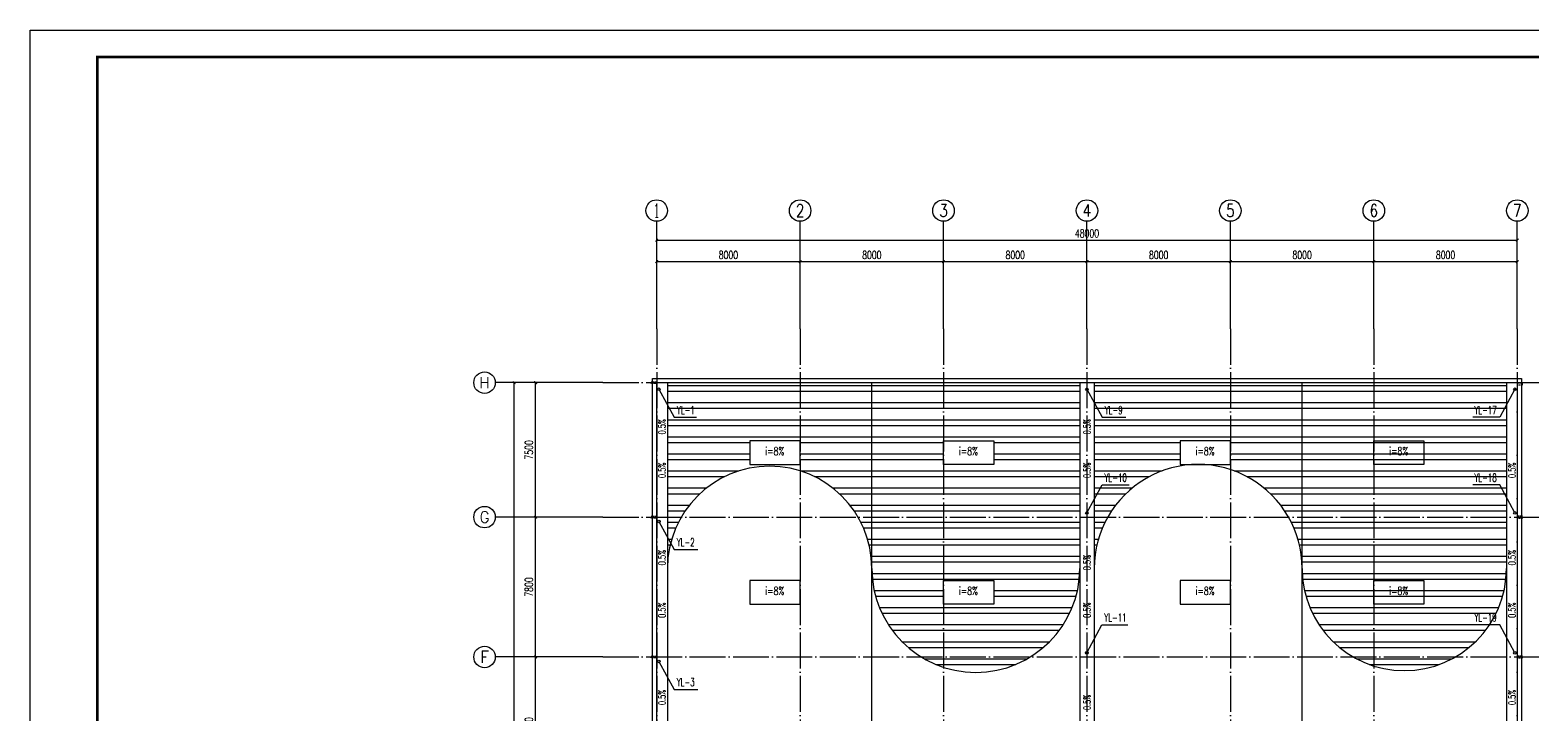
# Model space of a CAD drawing. Header units: millimetres. Extents: x 3804182 to 7463862, y 18008854 to 19247705.
# Drawn here: x 4682022 to 4765847, y 18780483 to 18818687 of the extents above; entities that cross this region are included whole.
import ezdxf
from ezdxf.enums import TextEntityAlignment as Align

# ---------------------------------------------------------------- set-up
doc = ezdxf.new("R2010")
doc.units = ezdxf.units.MM
doc.header["$LTSCALE"] = 1000
doc.header["$MEASUREMENT"] = 0
doc.linetypes.add('DASH', pattern=[0.35, 0.25, -0.1])
doc.linetypes.add('DOTE', pattern=[2.42, 2, -0.2, 0.02, -0.2])
doc.layers.get('Defpoints').update_dxf_attribs({"color": 1})
for name, color, linetype in [('AXIS_TEXT', 7, 'Continuous'), ('AXIS_外部', 171, 'Continuous'), ('DIM_SYMB', 165, 'Continuous'), ('DIM_雨水', 3, 'Continuous'), ('DOTE', 250, 'DOTE'), ('GROUND', 150, 'Continuous'), ('PUB_DIM', 161, 'Continuous'), ('PUB_TEXT', 7, 'Continuous'), ('TK', 4, 'Continuous'), ('TWT_TEXT', 7, 'Continuous'), ('VPIPE-雨水', 4, 'Continuous'), ('填充', 8, 'Continuous')]:
    doc.layers.add(name, color=color, linetype=linetype)
doc.styles.add('_TCH_AXIS', font='COMPLEX', dxfattribs={"bigfont": 'GBCBIG'})
doc.styles.add('_TCH_DIM', font='SIMPLEX', dxfattribs={"bigfont": 'GBCBIG'})
doc.styles.add('_TCH_DIM_T3', font='SIMPLEX', dxfattribs={"width": 0.705882, "bigfont": 'GBCBIG'})
doc.styles.add('_TWT_SERIAL', font='COMPLEX', dxfattribs={"width": 0.8, "height": 3, "bigfont": 'HZTXT'})
doc.styles.add('COMPLEX', font='COMPLEX')
doc.dimstyles.new('_TCH_ARCH&&150', dxfattribs={"dimtxt": 446.25, "dimasz": 150, "dimexe": 375, "dimexo": 450, "dimgap": 150, "dimtad": 1, "dimdec": 0, "dimzin": 0, "dimdsep": 46, "dimtxsty": '_TCH_DIM_T3', "dimblk": 'ARCHTICK', "dimcen": 0.09, "dimclrt": 7, "dimazin": 2, "dimtfac": 1, "dimtdec": 0, "dimtix": 1, "dimtmove": 2, "dimatfit": 3, "dimfxl": 0, "dimtolj": 1, "dimtzin": 0, "dimarcsym": 0})
pattern_1 = [(180, (0, 0), (-6e-14, -952.5), []), (180, (-317.5, 317.5), (-6e-14, -952.5), [])]

# ---------------------------------------------------------------- blocks, each defined once
blk = doc.blocks.new('GeYuanFrame_73458841', base_point=(20.09, 4.53))
at = {"layer": 'TK'}
blk.add_lwpolyline([(20.09, 4.53), (20.09, 598.53), (861.09, 598.53), (861.09, 4.53)], close=True, dxfattribs=at)
at = {"layer": 'TK', "const_width": 1}
blk.add_lwpolyline([(45.09, 588.53), (851.09, 588.53), (851.09, 14.53), (45.09, 14.53)], close=True, dxfattribs=at)
blk = doc.blocks.new('_ArchTick')
at = {"color": 0, "linetype": 'ByBlock', "const_width": 0.4}
blk.add_lwpolyline([(-0.5, -0.5), (0.5, 0.5)], dxfattribs=at)
blk = doc.blocks.new('*D83')
at = {"layer": 'AXIS_外部', "color": 0, "lineweight": -2}
for p, q in [((4716972, 18802468), (4716972, 18806143)), ((4724972, 18802468), (4724972, 18806143)), ((4716972, 18805768), (4724972, 18805768))]:
    blk.add_line(p, q, dxfattribs=at)
at = {"layer": 'Defpoints', "color": 0}
for p in [(4724972, 18805768), (4716972, 18802018), (4724972, 18802018)]:
    blk.add_point(p, dxfattribs=at)
at = {"layer": 'AXIS_外部', "color": 0, "lineweight": -2, "xscale": 150, "yscale": 150, "zscale": 150, "rotation": 180}
blk.add_blockref('_ArchTick', (4716972, 18805768), dxfattribs=at)
at = {"layer": 'AXIS_外部', "color": 0, "lineweight": -2, "xscale": 150, "yscale": 150, "zscale": 150}
blk.add_blockref('_ArchTick', (4724972, 18805768), dxfattribs=at)
at = {"layer": 'AXIS_外部', "color": 7, "insert": (4720972, 18806141), "char_height": 446.2, "attachment_point": 5, "style": '_TCH_DIM_T3'}
blk.add_mtext('\\A1;8000', dxfattribs=at)
blk = doc.blocks.new('*D84')
at = {"layer": 'AXIS_外部', "color": 0, "lineweight": -2}
for p, q in [((4724972, 18802468), (4724972, 18806143)), ((4732972, 18802468), (4732972, 18806143)), ((4724972, 18805768), (4732972, 18805768))]:
    blk.add_line(p, q, dxfattribs=at)
at = {"layer": 'Defpoints', "color": 0}
for p in [(4732972, 18805768), (4724972, 18802018), (4732972, 18802018)]:
    blk.add_point(p, dxfattribs=at)
at = {"layer": 'AXIS_外部', "color": 0, "lineweight": -2, "xscale": 150, "yscale": 150, "zscale": 150, "rotation": 180}
blk.add_blockref('_ArchTick', (4724972, 18805768), dxfattribs=at)
at = {"layer": 'AXIS_外部', "color": 0, "lineweight": -2, "xscale": 150, "yscale": 150, "zscale": 150}
blk.add_blockref('_ArchTick', (4732972, 18805768), dxfattribs=at)
at = {"layer": 'AXIS_外部', "color": 7, "insert": (4728972, 18806141), "char_height": 446.2, "attachment_point": 5, "style": '_TCH_DIM_T3'}
blk.add_mtext('\\A1;8000', dxfattribs=at)
blk = doc.blocks.new('*D85')
at = {"layer": 'AXIS_外部', "color": 0, "lineweight": -2}
for p, q in [((4732972, 18802468), (4732972, 18806143)), ((4740972, 18802468), (4740972, 18806143)), ((4732972, 18805768), (4740972, 18805768))]:
    blk.add_line(p, q, dxfattribs=at)
at = {"layer": 'Defpoints', "color": 0}
for p in [(4740972, 18805768), (4732972, 18802018), (4740972, 18802018)]:
    blk.add_point(p, dxfattribs=at)
at = {"layer": 'AXIS_外部', "color": 0, "lineweight": -2, "xscale": 150, "yscale": 150, "zscale": 150, "rotation": 180}
blk.add_blockref('_ArchTick', (4732972, 18805768), dxfattribs=at)
at = {"layer": 'AXIS_外部', "color": 0, "lineweight": -2, "xscale": 150, "yscale": 150, "zscale": 150}
blk.add_blockref('_ArchTick', (4740972, 18805768), dxfattribs=at)
at = {"layer": 'AXIS_外部', "color": 7, "insert": (4736972, 18806141), "char_height": 446.2, "attachment_point": 5, "style": '_TCH_DIM_T3'}
blk.add_mtext('\\A1;8000', dxfattribs=at)
blk = doc.blocks.new('*D86')
at = {"layer": 'AXIS_外部', "color": 0, "lineweight": -2}
for p, q in [((4740972, 18802468), (4740972, 18806143)), ((4748972, 18802468), (4748972, 18806143)), ((4740972, 18805768), (4748972, 18805768))]:
    blk.add_line(p, q, dxfattribs=at)
at = {"layer": 'Defpoints', "color": 0}
for p in [(4748972, 18805768), (4740972, 18802018), (4748972, 18802018)]:
    blk.add_point(p, dxfattribs=at)
at = {"layer": 'AXIS_外部', "color": 0, "lineweight": -2, "xscale": 150, "yscale": 150, "zscale": 150, "rotation": 180}
blk.add_blockref('_ArchTick', (4740972, 18805768), dxfattribs=at)
at = {"layer": 'AXIS_外部', "color": 0, "lineweight": -2, "xscale": 150, "yscale": 150, "zscale": 150}
blk.add_blockref('_ArchTick', (4748972, 18805768), dxfattribs=at)
at = {"layer": 'AXIS_外部', "color": 7, "insert": (4744972, 18806141), "char_height": 446.2, "attachment_point": 5, "style": '_TCH_DIM_T3'}
blk.add_mtext('\\A1;8000', dxfattribs=at)
blk = doc.blocks.new('*D87')
at = {"layer": 'AXIS_外部', "color": 0, "lineweight": -2}
for p, q in [((4748972, 18802468), (4748972, 18806143)), ((4756972, 18802468), (4756972, 18806143)), ((4748972, 18805768), (4756972, 18805768))]:
    blk.add_line(p, q, dxfattribs=at)
at = {"layer": 'Defpoints', "color": 0}
for p in [(4756972, 18805768), (4748972, 18802018), (4756972, 18802018)]:
    blk.add_point(p, dxfattribs=at)
at = {"layer": 'AXIS_外部', "color": 0, "lineweight": -2, "xscale": 150, "yscale": 150, "zscale": 150, "rotation": 180}
blk.add_blockref('_ArchTick', (4748972, 18805768), dxfattribs=at)
at = {"layer": 'AXIS_外部', "color": 0, "lineweight": -2, "xscale": 150, "yscale": 150, "zscale": 150}
blk.add_blockref('_ArchTick', (4756972, 18805768), dxfattribs=at)
at = {"layer": 'AXIS_外部', "color": 7, "insert": (4752972, 18806141), "char_height": 446.2, "attachment_point": 5, "style": '_TCH_DIM_T3'}
blk.add_mtext('\\A1;8000', dxfattribs=at)
blk = doc.blocks.new('*D88')
at = {"layer": 'AXIS_外部', "color": 0, "lineweight": -2}
for p, q in [((4756972, 18802468), (4756972, 18806143)), ((4764972, 18802468), (4764972, 18806143)), ((4756972, 18805768), (4764972, 18805768))]:
    blk.add_line(p, q, dxfattribs=at)
at = {"layer": 'Defpoints', "color": 0}
for p in [(4764972, 18805768), (4756972, 18802018), (4764972, 18802018)]:
    blk.add_point(p, dxfattribs=at)
at = {"layer": 'AXIS_外部', "color": 0, "lineweight": -2, "xscale": 150, "yscale": 150, "zscale": 150, "rotation": 180}
blk.add_blockref('_ArchTick', (4756972, 18805768), dxfattribs=at)
at = {"layer": 'AXIS_外部', "color": 0, "lineweight": -2, "xscale": 150, "yscale": 150, "zscale": 150}
blk.add_blockref('_ArchTick', (4764972, 18805768), dxfattribs=at)
at = {"layer": 'AXIS_外部', "color": 7, "insert": (4760972, 18806141), "char_height": 446.2, "attachment_point": 5, "style": '_TCH_DIM_T3'}
blk.add_mtext('\\A1;8000', dxfattribs=at)
blk = doc.blocks.new('*D89')
at = {"layer": 'AXIS_外部', "color": 0, "lineweight": -2}
for p, q in [((4716972, 18802468), (4716972, 18807343)), ((4764972, 18802468), (4764972, 18807343)), ((4716972, 18806968), (4764972, 18806968))]:
    blk.add_line(p, q, dxfattribs=at)
at = {"layer": 'Defpoints', "color": 0}
for p in [(4764972, 18806968), (4716972, 18802018), (4764972, 18802018)]:
    blk.add_point(p, dxfattribs=at)
at = {"layer": 'AXIS_外部', "color": 0, "lineweight": -2, "xscale": 150, "yscale": 150, "zscale": 150, "rotation": 180}
blk.add_blockref('_ArchTick', (4716972, 18806968), dxfattribs=at)
at = {"layer": 'AXIS_外部', "color": 0, "lineweight": -2, "xscale": 150, "yscale": 150, "zscale": 150}
blk.add_blockref('_ArchTick', (4764972, 18806968), dxfattribs=at)
at = {"layer": 'AXIS_外部', "color": 7, "insert": (4740972, 18807341), "char_height": 446.2, "attachment_point": 5, "style": '_TCH_DIM_T3'}
blk.add_mtext('\\A1;48000', dxfattribs=at)
blk = doc.blocks.new('*D109')
at = {"layer": 'AXIS_外部', "color": 0, "lineweight": -2}
for p, q in [((4713522, 18783718), (4709847, 18783718)), ((4710222, 18775918), (4710222, 18783718)), ((4713522, 18775918), (4709847, 18775918))]:
    blk.add_line(p, q, dxfattribs=at)
at = {"layer": 'Defpoints', "color": 0}
for p in [(4710222, 18783718), (4713972, 18783718), (4713972, 18775918)]:
    blk.add_point(p, dxfattribs=at)
at = {"layer": 'AXIS_外部', "color": 0, "lineweight": -2, "xscale": 150, "yscale": 150, "zscale": 150}
for p, rotation in [((4710222, 18783718), 90), ((4710222, 18775918), 270)]:
    blk.add_blockref('_ArchTick', p, dxfattribs=dict(at, rotation=rotation))
at = {"layer": 'AXIS_外部', "color": 7, "insert": (4709848, 18779818), "char_height": 446.2, "attachment_point": 5, "rotation": 90, "style": '_TCH_DIM_T3'}
blk.add_mtext('\\A1;7800', dxfattribs=at)
blk = doc.blocks.new('*D110')
at = {"layer": 'AXIS_外部', "color": 0, "lineweight": -2}
for p, q in [((4713522, 18791518), (4709847, 18791518)), ((4710222, 18783718), (4710222, 18791518)), ((4713522, 18783718), (4709847, 18783718))]:
    blk.add_line(p, q, dxfattribs=at)
at = {"layer": 'Defpoints', "color": 0}
for p in [(4710222, 18791518), (4713972, 18791518), (4713972, 18783718)]:
    blk.add_point(p, dxfattribs=at)
at = {"layer": 'AXIS_外部', "color": 0, "lineweight": -2, "xscale": 150, "yscale": 150, "zscale": 150}
for p, rotation in [((4710222, 18791518), 90), ((4710222, 18783718), 270)]:
    blk.add_blockref('_ArchTick', p, dxfattribs=dict(at, rotation=rotation))
at = {"layer": 'AXIS_外部', "color": 7, "insert": (4709848, 18787618), "char_height": 446.2, "attachment_point": 5, "rotation": 90, "style": '_TCH_DIM_T3'}
blk.add_mtext('\\A1;7800', dxfattribs=at)
blk = doc.blocks.new('*D111')
at = {"layer": 'AXIS_外部', "color": 0, "lineweight": -2}
for p, q in [((4713522, 18799018), (4709847, 18799018)), ((4710222, 18791518), (4710222, 18799018)), ((4713522, 18791518), (4709847, 18791518))]:
    blk.add_line(p, q, dxfattribs=at)
at = {"layer": 'Defpoints', "color": 0}
for p in [(4710222, 18799018), (4713972, 18799018), (4713972, 18791518)]:
    blk.add_point(p, dxfattribs=at)
at = {"layer": 'AXIS_外部', "color": 0, "lineweight": -2, "xscale": 150, "yscale": 150, "zscale": 150}
for p, rotation in [((4710222, 18799018), 90), ((4710222, 18791518), 270)]:
    blk.add_blockref('_ArchTick', p, dxfattribs=dict(at, rotation=rotation))
at = {"layer": 'AXIS_外部', "color": 7, "insert": (4709848, 18795268), "char_height": 446.2, "attachment_point": 5, "rotation": 90, "style": '_TCH_DIM_T3'}
blk.add_mtext('\\A1;7500', dxfattribs=at)
blk = doc.blocks.new('*D112')
at = {"layer": 'AXIS_外部', "color": 0, "lineweight": -2}
for p, q in [((4713522, 18799018), (4708647, 18799018)), ((4709022, 18745018), (4709022, 18799018)), ((4713522, 18745018), (4708647, 18745018))]:
    blk.add_line(p, q, dxfattribs=at)
at = {"layer": 'Defpoints', "color": 0}
for p in [(4709022, 18799018), (4713972, 18799018), (4713972, 18745018)]:
    blk.add_point(p, dxfattribs=at)
at = {"layer": 'AXIS_外部', "color": 0, "lineweight": -2, "xscale": 150, "yscale": 150, "zscale": 150}
for p, rotation in [((4709022, 18799018), 90), ((4709022, 18745018), 270)]:
    blk.add_blockref('_ArchTick', p, dxfattribs=dict(at, rotation=rotation))
at = {"layer": 'AXIS_外部', "color": 7, "insert": (4708648, 18772018), "char_height": 446.2, "attachment_point": 5, "rotation": 90, "style": '_TCH_DIM_T3'}
blk.add_mtext('\\A1;54000', dxfattribs=at)
blk = doc.blocks.new('_AXISO')
blk.add_circle((0, 0), 0.5)
at = {"layer": 'AXIS_TEXT', "style": 'COMPLEX', "width": 1.041667}
blk.add_attdef('A', text='', height=0.56, dxfattribs=at).set_placement((-0.25, -0.28), (0.25, -0.28), align=Align.FIT)

msp = doc.modelspace()

# ---------------------------------------------------------------- hatches: boundary and pattern name
at = {"layer": '填充'}
h = msp.add_hatch(dxfattribs=at)
h.set_pattern_fill('ANSI32', color=251, scale=200, angle=135, style=0)
h.set_pattern_definition(pattern_1)
h.paths.add_polyline_path([(4740571.6, 18799018), (4728971.6, 18799018), (4728971.6, 18788656.1, 1), (4740571.6, 18788656.1)])
h.paths.add_polyline_path([(4735769.3, 18794455.5), (4732971.6, 18794455.5), (4732971.6, 18795780.5), (4735769.3, 18795780.5)], flags=16)
h.paths.add_polyline_path([(4735769.3, 18787980.5), (4735769.3, 18786655.5), (4732971.6, 18786655.5), (4732971.6, 18787980.5)], flags=16)
h.paths.add_polyline_path([(4728971.6, 18799018), (4717571.6, 18799018), (4717571.6, 18788656.1, -1), (4728971.6, 18788656.1)])
h.paths.add_polyline_path([(4724971.6, 18794455.5), (4722173.9, 18794455.5), (4722173.9, 18795780.5), (4724971.6, 18795780.5)], flags=16)
h = msp.add_hatch(dxfattribs=at)
h.set_pattern_fill('ANSI32', color=251, scale=200, angle=135, style=0)
h.set_pattern_definition(pattern_1)
h.paths.add_polyline_path([(4752971.6, 18799018), (4748971.6, 18799018), (4748971.6, 18794169.7, -0.1869345), (4752216.3, 18791518), (4752971.6, 18791518)])
h.paths.add_polyline_path([(4748971.6, 18799018), (4741371.6, 18799018), (4741371.6, 18791518), (4742126.8, 18791518, -0.2661909), (4747089.6, 18794455.5), (4746173.9, 18794455.5), (4746173.9, 18795780.5), (4748971.6, 18795780.5)])
h.paths.add_polyline_path([(4742126.8, 18791518), (4741371.6, 18791518), (4741371.6, 18788656.1, -0.1297291)])
h.paths.add_polyline_path([(4752971.6, 18791518), (4752216.3, 18791518, -0.0110166), (4752337.5, 18791293), (4752971.6, 18791293)])
h.paths.add_polyline_path([(4756971.6, 18787980.5), (4759769.3, 18787980.5), (4759769.3, 18786655.5), (4756971.6, 18786655.5)])
h.paths.add_polyline_path([(4756971.6, 18794455.5), (4756971.6, 18795780.5), (4759769.3, 18795780.5), (4759769.3, 18794455.5)])
h.paths.add_polyline_path([(4757718.3, 18794865.2), (4759021.4, 18794865.2), (4759021.4, 18795534.5), (4757718.3, 18795534.5)], flags=24)
h.paths.add_polyline_path([(4757718.3, 18787065.2), (4759021.4, 18787065.2), (4759021.4, 18787734.5), (4757718.3, 18787734.5)], flags=24)
h.paths.add_polyline_path([(4749305, 18785212), (4750638.1, 18785212), (4750638.1, 18785881.3), (4749305, 18785881.3)], flags=9)
h.paths.add_polyline_path([(4752305, 18785212), (4753638.1, 18785212), (4753638.1, 18785881.3), (4752305, 18785881.3)], flags=9)
h.paths.add_polyline_path([(4755305, 18785212), (4756638.1, 18785212), (4756638.1, 18785881.3), (4755305, 18785881.3)], flags=9)
h = msp.add_hatch(dxfattribs=at)
h.set_pattern_fill('ANSI32', color=251, scale=200, angle=135, style=0)
h.set_pattern_definition(pattern_1)
h.paths.add_polyline_path([(4764371.6, 18799018), (4752971.6, 18799018), (4752971.6, 18788656.1, 0.2470597), (4755443.9, 18783958), (4756971.6, 18783958), (4756971.6, 18783718), (4755824.6, 18783718, 0.5771449), (4764371.6, 18788656.1)])
h.paths.add_polyline_path([(4759769.3, 18787980.5), (4759769.3, 18786655.5), (4756971.6, 18786655.5), (4756971.6, 18787980.5)], flags=16)
h.paths.add_polyline_path([(4759769.3, 18794455.5), (4756971.6, 18794455.5), (4756971.6, 18795780.5), (4759769.3, 18795780.5)], flags=16)
h.paths.add_polyline_path([(4755305, 18785212), (4756638.1, 18785212), (4756638.1, 18785881.3), (4755305, 18785881.3)], flags=24)
h = msp.add_hatch(dxfattribs=at)
h.set_pattern_fill('ANSI32', color=251, scale=200, angle=135, style=0)
h.set_pattern_definition(pattern_1)
h.paths.add_polyline_path([(4752971.6, 18791293), (4752337.5, 18791293, -0.1185431), (4752971.6, 18788656.1)])

# ---------------------------------------------------------------- linework, layer by layer
at = {"linetype": 'DASH', "ltscale": 0.3}
for points in [[(4716971.6, 18799068), (4716971.6, 18798968), (4716671.6, 18798968), (4716671.6, 18799068)], [(4764971.6, 18798995.4), (4764971.6, 18798895.4), (4765271.6, 18798895.4), (4765271.6, 18798995.4)], [(4716971.6, 18791568), (4716971.6, 18791468), (4716671.6, 18791468), (4716671.6, 18791568)], [(4764971.6, 18791568), (4764971.6, 18791468), (4765271.6, 18791468), (4765271.6, 18791568)], [(4716971.6, 18783768), (4716971.6, 18783668), (4716671.6, 18783668), (4716671.6, 18783768)], [(4764971.6, 18783768), (4764971.6, 18783668), (4765271.6, 18783668), (4765271.6, 18783768)]]:
    msp.add_lwpolyline(points, close=True, dxfattribs=at)
for points in [[(4722173.9, 18794455.5), (4724971.6, 18794455.5), (4724971.6, 18795780.5), (4722173.9, 18795780.5)], [(4735769.3, 18794455.5), (4732971.6, 18794455.5), (4732971.6, 18795780.5), (4735769.3, 18795780.5)], [(4746173.9, 18794455.5), (4748971.6, 18794455.5), (4748971.6, 18795780.5), (4746173.9, 18795780.5)], [(4759769.3, 18794455.5), (4756971.6, 18794455.5), (4756971.6, 18795780.5), (4759769.3, 18795780.5)], [(4722173.9, 18786655.5), (4724971.6, 18786655.5), (4724971.6, 18787980.5), (4722173.9, 18787980.5)], [(4735769.3, 18786655.5), (4732971.6, 18786655.5), (4732971.6, 18787980.5), (4735769.3, 18787980.5)], [(4746173.9, 18786655.5), (4748971.6, 18786655.5), (4748971.6, 18787980.5), (4746173.9, 18787980.5)], [(4759769.3, 18786655.5), (4756971.6, 18786655.5), (4756971.6, 18787980.5), (4759769.3, 18787980.5)]]:
    msp.add_lwpolyline(points, close=True)
at = {"layer": 'AXIS_外部'}
for p, q in [((4716971.6, 18802018), (4716971.6, 18808018)), ((4724971.6, 18802018), (4724971.6, 18808018)), ((4732971.6, 18802018), (4732971.6, 18808018)), ((4740971.6, 18802018), (4740971.6, 18808018)), ((4748971.6, 18802018), (4748971.6, 18808018)), ((4756971.6, 18802018), (4756971.6, 18808018)), ((4764971.6, 18802018), (4764971.6, 18808018)), ((4713971.6, 18799018), (4707971.6, 18799018)), ((4728971.6, 18745018), (4728971.6, 18799018)), ((4752971.6, 18745018), (4752971.6, 18799018)), ((4713971.6, 18791518), (4707971.6, 18791518)), ((4713971.6, 18783718), (4707971.6, 18783718))]:
    msp.add_line(p, q, dxfattribs=at)
for centre, radius, start, end in [((4747171.6, 18788656.1), 5800, 0.00021, 180.00021), ((4723271.6, 18788656.1), 5700, 360, 180), ((4734771.6, 18788656.1), 5800, 180, 360), ((4758671.6, 18788656.1), 5700, 180, 0)]:
    msp.add_arc(centre, radius, start, end, dxfattribs=at)
at = {"layer": 'DIM_SYMB'}
for points in [[(4724272.2, 18794871.7, 0, 0, 0), (4723324.5, 18794871.7, 120, 0, 0), (4722874.5, 18794871.7, 0, 0, 0)], [(4733671, 18794871.7, 0, 0, 0), (4734618.7, 18794871.7, 120, 0, 0), (4735068.7, 18794871.7, 0, 0, 0)], [(4748272.2, 18794871.7, 0, 0, 0), (4747324.5, 18794871.7, 120, 0, 0), (4746874.5, 18794871.7, 0, 0, 0)], [(4757671, 18794871.7, 0, 0, 0), (4758618.7, 18794871.7, 120, 0, 0), (4759068.7, 18794871.7, 0, 0, 0)], [(4724272.2, 18787071.7, 0, 0, 0), (4723324.5, 18787071.7, 120, 0, 0), (4722874.5, 18787071.7, 0, 0, 0)], [(4733671, 18787071.7, 0, 0, 0), (4734618.7, 18787071.7, 120, 0, 0), (4735068.7, 18787071.7, 0, 0, 0)], [(4748272.2, 18787071.7, 0, 0, 0), (4747324.5, 18787071.7, 120, 0, 0), (4746874.5, 18787071.7, 0, 0, 0)], [(4757671, 18787071.7, 0, 0, 0), (4758618.7, 18787071.7, 120, 0, 0), (4759068.7, 18787071.7, 0, 0, 0)]]:
    msp.add_lwpolyline(points, format="xyseb", dxfattribs=at)
at = {"layer": 'DIM_雨水'}
for p, q in [((4717098.8, 18798648), (4717943.2, 18797084.3)), ((4740971.6, 18798648), (4741816, 18797084.3)), ((4764844.4, 18798648), (4763999.9, 18797084.3)), ((4717943.2, 18797084.3), (4719201, 18797084.3)), ((4741816, 18797084.3), (4743135.3, 18797084.3)), ((4763999.9, 18797084.3), (4762490.4, 18797084.3)), ((4740971.6, 18791749.4), (4741816, 18793313.2)), ((4741816, 18793313.2), (4743325.6, 18793313.2)), ((4763999.9, 18793313.2), (4762490.4, 18793313.2)), ((4764844.4, 18791749.4), (4763999.9, 18793313.2)), ((4717098.8, 18791273), (4717943.2, 18789709.3)), ((4717943.2, 18789709.3), (4719262.6, 18789709.3)), ((4740959.6, 18783944.4), (4741804, 18785508.2)), ((4741804, 18785508.2), (4743249.3, 18785508.2)), ((4763999.9, 18785513.2), (4762490.4, 18785513.2)), ((4764844.4, 18783949.4), (4763999.9, 18785513.2)), ((4717098.8, 18783473), (4717943.2, 18781909.3)), ((4717943.2, 18781909.3), (4719262.6, 18781909.3))]:
    msp.add_line(p, q, dxfattribs=at)
at = {"layer": 'DOTE'}
for p, q in [((4716971.6, 18802018), (4716971.6, 18742018)), ((4724971.6, 18802018), (4724971.6, 18742018)), ((4732971.6, 18802018), (4732971.6, 18742018)), ((4740971.6, 18802018), (4740971.6, 18742018)), ((4748971.6, 18802018), (4748971.6, 18742018)), ((4756971.6, 18802018), (4756971.6, 18742018)), ((4764971.6, 18802018), (4764971.6, 18742018)), ((4713971.6, 18799018), (4767971.6, 18799018)), ((4713971.6, 18791518), (4770344.5, 18791518)), ((4713971.6, 18783718), (4770344.5, 18783718))]:
    msp.add_line(p, q, dxfattribs=at)
at = {"layer": 'GROUND'}
for p, q in [((4717571.6, 18799018), (4717571.6, 18745018)), ((4740571.6, 18799018), (4740571.6, 18745018)), ((4741371.6, 18799018), (4741371.6, 18745018)), ((4764371.6, 18799018), (4764371.6, 18745018))]:
    msp.add_line(p, q, dxfattribs=at)
for points in [[(4716731.6, 18799258), (4765211.6, 18799258), (4765211.6, 18744778), (4716731.6, 18744778)], [(4716971.6, 18799018), (4764971.6, 18799018), (4764971.6, 18745018), (4716971.6, 18745018)]]:
    msp.add_lwpolyline(points, close=True, dxfattribs=at)
at = {"layer": 'PUB_DIM'}
for points in [[(4717269.1, 18797138, 0, 0, 0), (4717269.1, 18798188, 120, 0, 0), (4717269.1, 18798638, 0, 0, 0)], [(4740971.6, 18797138, 0, 0, 0), (4740971.6, 18798188, 120, 0, 0), (4740971.6, 18798638, 0, 0, 0)], [(4717269.1, 18793562.8, 0, 0, 0), (4717269.1, 18792512.8, 120, 0, 0), (4717269.1, 18792062.8, 0, 0, 0)], [(4740971.6, 18793562.8, 0, 0, 0), (4740971.6, 18792512.8, 120, 0, 0), (4740971.6, 18792062.8, 0, 0, 0)], [(4764674, 18793562.8, 0, 0, 0), (4764674, 18792512.8, 120, 0, 0), (4764674, 18792062.8, 0, 0, 0)], [(4717269.1, 18789839.9, 0, 0, 0), (4717269.1, 18790889.9, 120, 0, 0), (4717269.1, 18791339.9, 0, 0, 0)], [(4740971.6, 18789560.6, 0, 0, 0), (4740971.6, 18790610.6, 120, 0, 0), (4740971.6, 18791060.6, 0, 0, 0)], [(4764674, 18789839.9, 0, 0, 0), (4764674, 18790889.9, 120, 0, 0), (4764674, 18791339.9, 0, 0, 0)], [(4717269.1, 18785762.8, 0, 0, 0), (4717269.1, 18784712.8, 120, 0, 0), (4717269.1, 18784262.8, 0, 0, 0)], [(4740971.6, 18785762.8, 0, 0, 0), (4740971.6, 18784712.8, 120, 0, 0), (4740971.6, 18784262.8, 0, 0, 0)], [(4764674, 18785762.8, 0, 0, 0), (4764674, 18784712.8, 120, 0, 0), (4764674, 18784262.8, 0, 0, 0)], [(4717269.1, 18782039.9, 0, 0, 0), (4717269.1, 18783089.9, 120, 0, 0), (4717269.1, 18783539.9, 0, 0, 0)], [(4764674, 18782039.9, 0, 0, 0), (4764674, 18783089.9, 120, 0, 0), (4764674, 18783539.9, 0, 0, 0)], [(4740971.6, 18781760.6, 0, 0, 0), (4740971.6, 18782810.6, 120, 0, 0), (4740971.6, 18783260.6, 0, 0, 0)]]:
    msp.add_lwpolyline(points, format="xyseb", dxfattribs=at)
at = {"layer": 'VPIPE-雨水', "linetype": 'Continuous'}
for centre in [(4717098.8, 18798648), (4740971.6, 18798648), (4764844.4, 18798648), (4717098.8, 18791273), (4740971.6, 18791749.4), (4764844.4, 18791749.4), (4717098.8, 18783473), (4740959.6, 18783944.4), (4764844.4, 18783949.4)]:
    msp.add_circle(centre, 75, dxfattribs=at)

# ---------------------------------------------------------------- block references
at = {"layer": 'AXIS_外部', "xscale": 150, "yscale": 150, "zscale": 150}
msp.add_blockref('GeYuanFrame_73458841', (4682021.6, 18729586.6), dxfattribs=at)
at = {"layer": 'AXIS_外部'}
ref = msp.add_blockref('_AXISO', (4716971.6, 18808618), dxfattribs=dict(at, xscale=1200, yscale=1200, zscale=1200))
ref.add_attrib('A', '1', dxfattribs={"layer": 'AXIS_TEXT', "height": 772.1, "style": '_TCH_AXIS'}).set_placement((4716806.1, 18808232), (4717137, 18808232), align=Align.FIT)
ref = msp.add_blockref('_AXISO', (4724971.6, 18808618), dxfattribs=dict(at, xscale=1200, yscale=1200, zscale=1200))
ref.add_attrib('A', '2', dxfattribs={"layer": 'AXIS_TEXT', "height": 698.9, "style": '_TCH_AXIS'}).set_placement((4724738.6, 18808268.6), (4725204.6, 18808268.6), align=Align.FIT)
ref = msp.add_blockref('_AXISO', (4732971.6, 18808618), dxfattribs=dict(at, xscale=1200, yscale=1200, zscale=1200))
ref.add_attrib('A', '3', dxfattribs={"layer": 'AXIS_TEXT', "height": 698.9, "style": '_TCH_AXIS'}).set_placement((4732738.6, 18808268.6), (4733204.6, 18808268.6), align=Align.FIT)
ref = msp.add_blockref('_AXISO', (4740971.6, 18808618), dxfattribs=dict(at, xscale=1200, yscale=1200, zscale=1200))
ref.add_attrib('A', '4', dxfattribs={"layer": 'AXIS_TEXT', "height": 668.2, "style": '_TCH_AXIS'}).set_placement((4740717, 18808284), (4741226.1, 18808284), align=Align.FIT)
ref = msp.add_blockref('_AXISO', (4748971.6, 18808618), dxfattribs=dict(at, xscale=1200, yscale=1200, zscale=1200))
ref.add_attrib('A', '5', dxfattribs={"layer": 'AXIS_TEXT', "height": 698.9, "style": '_TCH_AXIS'}).set_placement((4748738.6, 18808268.6), (4749204.6, 18808268.6), align=Align.FIT)
ref = msp.add_blockref('_AXISO', (4756971.6, 18808618), dxfattribs=dict(at, xscale=1200, yscale=1200, zscale=1200))
ref.add_attrib('A', '6', dxfattribs={"layer": 'AXIS_TEXT', "height": 698.9, "style": '_TCH_AXIS'}).set_placement((4756738.6, 18808268.6), (4757204.6, 18808268.6), align=Align.FIT)
ref = msp.add_blockref('_AXISO', (4764971.6, 18808618), dxfattribs=dict(at, xscale=1200, yscale=1200, zscale=1200))
ref.add_attrib('A', '7', dxfattribs={"layer": 'AXIS_TEXT', "height": 698.9, "style": '_TCH_AXIS'}).set_placement((4764738.6, 18808268.6), (4765204.6, 18808268.6), align=Align.FIT)
ref = msp.add_blockref('_AXISO', (4707371.6, 18799018), dxfattribs=dict(at, xscale=1200, yscale=1200, zscale=1200))
ref.add_attrib('A', 'H', dxfattribs={"layer": 'AXIS_TEXT', "height": 608.3, "style": '_TCH_AXIS'}).set_placement((4707081.9, 18798713.9), (4707661.2, 18798713.9), align=Align.FIT)
ref = msp.add_blockref('_AXISO', (4707371.6, 18791518), dxfattribs=dict(at, xscale=1200, yscale=1200, zscale=1200))
ref.add_attrib('A', 'G', dxfattribs={"layer": 'AXIS_TEXT', "height": 637.8, "style": '_TCH_AXIS'}).set_placement((4707098.2, 18791199.1), (4707644.9, 18791199.1), align=Align.FIT)
ref = msp.add_blockref('_AXISO', (4707371.6, 18783718), dxfattribs=dict(at, xscale=1200, yscale=1200, zscale=1200))
ref.add_attrib('A', 'F', dxfattribs={"layer": 'AXIS_TEXT', "height": 668.2, "style": '_TCH_AXIS'}).set_placement((4707117, 18783384), (4707626.1, 18783384), align=Align.FIT)

# ---------------------------------------------------------------- texts
at = {"layer": 'PUB_TEXT', "style": '_TCH_DIM', "width": 0.705882}
for p in [(4717460.4, 18796128.7), (4741162.8, 18796128.7), (4717460.4, 18793697.8), (4741162.8, 18793697.8), (4764865.3, 18793697.8), (4717460.4, 18788830.6), (4764865.3, 18788830.6), (4741162.8, 18788551.3), (4717460.4, 18785897.8), (4741162.8, 18785897.8), (4764865.3, 18785897.8), (4717460.4, 18781030.6), (4764865.3, 18781030.6), (4741162.8, 18780751.3)]:
    msp.add_text('0.5%%%', height=382.5, rotation=90, dxfattribs=at).set_placement(p)
for p in [(4723033.3, 18794976.7), (4733829.8, 18794976.7), (4747033.3, 18794976.7), (4757829.8, 18794976.7), (4723033.3, 18787176.7), (4733829.8, 18787176.7), (4747033.3, 18787176.7), (4757829.8, 18787176.7)]:
    msp.add_text('i=8%', height=446.25, dxfattribs=at).set_placement(p)
at = {"layer": 'TWT_TEXT', "style": '_TWT_SERIAL', "width": 0.64}
for s, p in [('YL-1', (4718096.2, 18797264.3)), ('YL-9', (4741961.9, 18797264.3)), ('YL-17', (4762580.4, 18797264.3)), ('YL-10', (4741946.4, 18793493.2)), ('YL-18', (4762580.4, 18793493.2)), ('YL-2', (4718089.1, 18789889.3)), ('YL-11', (4741938.8, 18785688.2)), ('YL-19', (4762580.4, 18785693.2)), ('YL-3', (4718089.1, 18782089.3))]:
    msp.add_text(s, height=450, dxfattribs=at).set_placement(p)

# ---------------------------------------------------------------- dimensions: what is measured, and where the dimension line sits
at = {"layer": 'AXIS_外部'}
for p1, p2, distance, picture, middle in [((4716971.6, 18802018), (4764971.6, 18802018), 4950, '*D89', (4740971.6, 18807341.2)), ((4716971.6, 18802018), (4724971.6, 18802018), 3750, '*D83', (4720971.6, 18806141.2)), ((4724971.6, 18802018), (4732971.6, 18802018), 3750, '*D84', (4728971.6, 18806141.2)), ((4732971.6, 18802018), (4740971.6, 18802018), 3750, '*D85', (4736971.6, 18806141.2)), ((4740971.6, 18802018), (4748971.6, 18802018), 3750, '*D86', (4744971.6, 18806141.2)), ((4748971.6, 18802018), (4756971.6, 18802018), 3750, '*D87', (4752971.6, 18806141.2)), ((4756971.6, 18802018), (4764971.6, 18802018), 3750, '*D88', (4760971.6, 18806141.2)), ((4713971.6, 18745018), (4713971.6, 18799018), 4950, '*D112', (4708648.5, 18772018)), ((4713971.6, 18791518), (4713971.6, 18799018), 3750, '*D111', (4709848.5, 18795268)), ((4713971.6, 18783718), (4713971.6, 18791518), 3750, '*D110', (4709848.5, 18787618)), ((4713971.6, 18775918), (4713971.6, 18783718), 3750, '*D109', (4709848.5, 18779818))]:
    dim = msp.add_aligned_dim(p1=p1, p2=p2, distance=distance, dimstyle='_TCH_ARCH&&150', dxfattribs=at)
    dim.commit()
    dim.dimension.update_dxf_attribs({"geometry": picture, "text_midpoint": middle})

doc.saveas('drawing.dxf')
